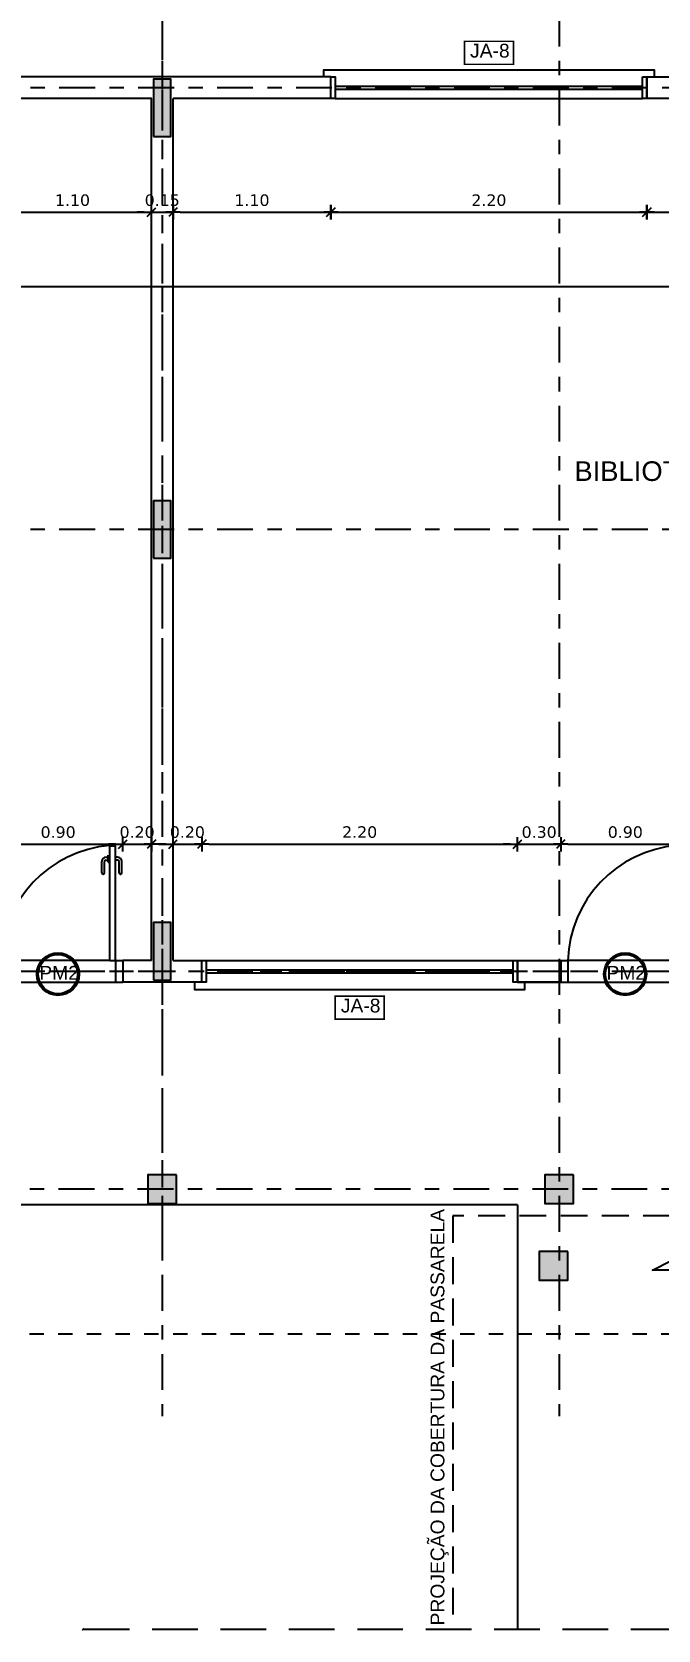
# Model space of a CAD drawing. Extents: x 183 to 373, y 23 to 105.
# Drawn here: x 232.07 to 236.43, y 86.1 to 97.22 of the extents above; entities that cross this region are included whole.
import ezdxf

# ---------------------------------------------------------------- set-up
doc = ezdxf.new("R2010")
doc.units = 0
doc.header["$LTSCALE"] = 0.005
doc.header["$PDMODE"] = 66
for name, pattern in [('C5', [60, 50, -5, 0, -5]), ('DASHDOT', [25.4, 12.7, -6.35, 0, -6.35]), ('HIDDEN', [9.525, 6.35, -3.175]), ('TRACEJADO_G', [0.375, 0.25, -0.125])]:
    doc.linetypes.add(name, pattern=pattern)
doc.layers.get('0').update_dxf_attribs({"linetype": 'CONTINUOUS'})
doc.layers.get('DEFPOINTS').update_dxf_attribs({"linetype": 'CONTINUOUS'})
for name, color, linetype in [('A-COTAS', 1, 'CONTINUOUS'), ('A-PAREDE', 5, 'CONTINUOUS'), ('A-PILAR', 6, 'CONTINUOUS'), ('A-PILAR_EIXO', 5, 'DASHDOT'), ('A-PISOS-CTEL', 2, 'TRACEJADO_G'), ('A-PISOS-NIVEL', 1, 'CONTINUOUS'), ('A-PORTA', 2, 'CONTINUOUS'), ('A-PROJCOBERTURA', 7, 'HIDDEN'), ('A-SOLEIRA', 1, 'CONTINUOUS'), ('AR-ESQ', 2, 'CONTINUOUS'), ('AR-PRJ-COB', 2, 'HIDDEN'), ('ARQ-CTA-1_050', 1, 'CONTINUOUS'), ('ARQ-EXO-1_100', 251, 'C5'), ('ARQ-HTC', 9, 'CONTINUOUS'), ('ARQ-SMB-1_100', 1, 'CONTINUOUS'), ('ARQ-TXT-1_050', 2, 'CONTINUOUS'), ('ARQ-TXT-1_075', 2, 'CONTINUOUS')]:
    doc.layers.add(name, color=color, linetype=linetype)
doc.styles.add('ESC-50-A20', font='arial.ttf', dxfattribs={"height": 0.1})
doc.styles.add('FNDE Texto Cota 0050', font='verdana.ttf', dxfattribs={"height": 0.08})
doc.dimstyles.new('FNDE 1-0050', dxfattribs={"dimscale": 5, "dimtxt": 0.08, "dimasz": 0.01, "dimexe": 0.15, "dimexo": 0.15, "dimgap": 0.01, "dimtad": 1, "dimzin": 1, "dimdsep": 46, "dimtxsty": 'FNDE Texto Cota 0050', "dimblk": 'tic', "dimcen": 0.015, "dimdle": 0.15, "dimse1": 1, "dimse2": 1, "dimclrd": 251, "dimclre": 251, "dimclrt": 256, "dimaunit": 1, "dimadec": 3, "dimazin": 0, "dimtfac": 1, "dimtix": 1, "dimtmove": 2, "dimatfit": 3, "dimfxl": 0.15, "dimtvp": 1, "dimtolj": 1, "dimtzin": 0, "dimarcsym": 0})

# ---------------------------------------------------------------- blocks, each defined once
blk = doc.blocks.new('tic')
at = {"color": 251}
for p, q in [((-1, 0), (1, 0)), ((0, -1), (0, 1))]:
    blk.add_line(p, q, dxfattribs=at)
blk.add_line((-0.6, -0.6), (0.6, 0.6))
blk = doc.blocks.new('*D18')
at = {"layer": 'ARQ-CTA-1_050', "color": 251, "lineweight": -2, "transparency": 16777216}
for p, q in [((232.853, 95.965), (232.803, 95.965)), ((232.903, 95.965), (233.053, 95.965)), ((233.103, 95.965), (233.153, 95.965))]:
    blk.add_line(p, q, dxfattribs=at)
at = {"layer": 'DEFPOINTS', "color": 0, "transparency": 16777216}
for p in [(232.903, 96.756), (233.053, 96.756), (233.053, 95.965)]:
    blk.add_point(p, dxfattribs=at)
at = {"layer": 'ARQ-CTA-1_050', "color": 251, "lineweight": -2, "transparency": 16777216, "xscale": 0.05, "yscale": 0.05, "zscale": 0.05}
blk.add_blockref('tic', (232.903, 95.965), dxfattribs=at)
at = {"layer": 'ARQ-CTA-1_050', "color": 251, "lineweight": -2, "transparency": 16777216, "xscale": 0.05, "yscale": 0.05, "zscale": 0.05, "rotation": 180}
blk.add_blockref('tic', (233.053, 95.965), dxfattribs=at)
at = {"layer": 'ARQ-CTA-1_050', "transparency": 16777216, "insert": (232.978, 96.048), "char_height": 0.08, "attachment_point": 5, "style": 'FNDE Texto Cota 0050'}
blk.add_mtext('\\A1;0.15', dxfattribs=at)
blk = doc.blocks.new('*D27')
at = {"layer": 'ARQ-CTA-1_050', "color": 251, "lineweight": -2, "transparency": 16777216}
for p, q in [((233.003, 91.566), (232.953, 91.566)), ((233.053, 91.566), (233.253, 91.566)), ((233.303, 91.566), (233.353, 91.566))]:
    blk.add_line(p, q, dxfattribs=at)
at = {"layer": 'DEFPOINTS', "color": 0, "transparency": 16777216}
for p in [(233.253, 91.566), (233.053, 90.756), (233.253, 90.756)]:
    blk.add_point(p, dxfattribs=at)
at = {"layer": 'ARQ-CTA-1_050', "color": 251, "lineweight": -2, "transparency": 16777216, "xscale": 0.05, "yscale": 0.05, "zscale": 0.05}
blk.add_blockref('tic', (233.053, 91.566), dxfattribs=at)
at = {"layer": 'ARQ-CTA-1_050', "color": 251, "lineweight": -2, "transparency": 16777216, "xscale": 0.05, "yscale": 0.05, "zscale": 0.05, "rotation": 180}
blk.add_blockref('tic', (233.253, 91.566), dxfattribs=at)
at = {"layer": 'ARQ-CTA-1_050', "transparency": 16777216, "insert": (233.153, 91.65), "char_height": 0.08, "attachment_point": 5, "style": 'FNDE Texto Cota 0050'}
blk.add_mtext('\\A1;0.20', dxfattribs=at)
blk = doc.blocks.new('*D28')
at = {"layer": 'ARQ-CTA-1_050', "color": 251, "lineweight": -2, "transparency": 16777216}
blk.add_line((233.303, 91.566), (235.403, 91.566), dxfattribs=at)
at = {"layer": 'DEFPOINTS', "color": 0, "transparency": 16777216}
for p in [(235.453, 91.566), (233.253, 90.756), (235.453, 90.756)]:
    blk.add_point(p, dxfattribs=at)
at = {"layer": 'ARQ-CTA-1_050', "color": 251, "lineweight": -2, "transparency": 16777216, "xscale": 0.05, "yscale": 0.05, "zscale": 0.05, "rotation": 180}
blk.add_blockref('tic', (233.253, 91.566), dxfattribs=at)
at = {"layer": 'ARQ-CTA-1_050', "color": 251, "lineweight": -2, "transparency": 16777216, "xscale": 0.05, "yscale": 0.05, "zscale": 0.05}
blk.add_blockref('tic', (235.453, 91.566), dxfattribs=at)
at = {"layer": 'ARQ-CTA-1_050', "transparency": 16777216, "insert": (234.353, 91.65), "char_height": 0.08, "attachment_point": 5, "style": 'FNDE Texto Cota 0050'}
blk.add_mtext('\\A1;2.20', dxfattribs=at)
blk = doc.blocks.new('*D35')
at = {"layer": 'ARQ-CTA-1_050', "color": 251, "lineweight": -2, "transparency": 16777216}
blk.add_line((216.653, 95.448), (257.453, 95.448), dxfattribs=at)
at = {"layer": 'DEFPOINTS', "color": 0, "transparency": 16777216}
for p in [(216.603, 96.906), (257.503, 96.906), (257.503, 95.448)]:
    blk.add_point(p, dxfattribs=at)
at = {"layer": 'ARQ-CTA-1_050', "color": 251, "lineweight": -2, "transparency": 16777216, "xscale": 0.05, "yscale": 0.05, "zscale": 0.05, "rotation": 180}
blk.add_blockref('tic', (216.603, 95.448), dxfattribs=at)
at = {"layer": 'ARQ-CTA-1_050', "color": 251, "lineweight": -2, "transparency": 16777216, "xscale": 0.05, "yscale": 0.05, "zscale": 0.05}
blk.add_blockref('tic', (257.503, 95.448), dxfattribs=at)
at = {"layer": 'ARQ-CTA-1_050', "transparency": 16777216, "insert": (237.053, 95.531), "char_height": 0.08, "attachment_point": 5, "style": 'FNDE Texto Cota 0050'}
blk.add_mtext('\\A1;40.90', dxfattribs=at)
blk = doc.blocks.new('*D40')
at = {"layer": 'ARQ-CTA-1_050', "color": 251, "lineweight": -2, "transparency": 16777216}
blk.add_line((231.853, 95.965), (232.853, 95.965), dxfattribs=at)
at = {"layer": 'DEFPOINTS', "color": 0, "transparency": 16777216}
for p in [(231.803, 96.756), (232.903, 96.756), (232.903, 95.965)]:
    blk.add_point(p, dxfattribs=at)
at = {"layer": 'ARQ-CTA-1_050', "color": 251, "lineweight": -2, "transparency": 16777216, "xscale": 0.05, "yscale": 0.05, "zscale": 0.05, "rotation": 180}
blk.add_blockref('tic', (231.803, 95.965), dxfattribs=at)
at = {"layer": 'ARQ-CTA-1_050', "color": 251, "lineweight": -2, "transparency": 16777216, "xscale": 0.05, "yscale": 0.05, "zscale": 0.05}
blk.add_blockref('tic', (232.903, 95.965), dxfattribs=at)
at = {"layer": 'ARQ-CTA-1_050', "transparency": 16777216, "insert": (232.353, 96.048), "char_height": 0.08, "attachment_point": 5, "style": 'FNDE Texto Cota 0050'}
blk.add_mtext('\\A1;1.10', dxfattribs=at)
blk = doc.blocks.new('*D41')
at = {"layer": 'ARQ-CTA-1_050', "color": 251, "lineweight": -2, "transparency": 16777216}
blk.add_line((233.103, 95.965), (234.103, 95.965), dxfattribs=at)
at = {"layer": 'DEFPOINTS', "color": 0, "transparency": 16777216}
for p in [(233.053, 96.501), (234.153, 96.501), (234.153, 95.965)]:
    blk.add_point(p, dxfattribs=at)
at = {"layer": 'ARQ-CTA-1_050', "color": 251, "lineweight": -2, "transparency": 16777216, "xscale": 0.05, "yscale": 0.05, "zscale": 0.05, "rotation": 180}
blk.add_blockref('tic', (233.053, 95.965), dxfattribs=at)
at = {"layer": 'ARQ-CTA-1_050', "color": 251, "lineweight": -2, "transparency": 16777216, "xscale": 0.05, "yscale": 0.05, "zscale": 0.05}
blk.add_blockref('tic', (234.153, 95.965), dxfattribs=at)
at = {"layer": 'ARQ-CTA-1_050', "transparency": 16777216, "insert": (233.603, 96.048), "char_height": 0.08, "attachment_point": 5, "style": 'FNDE Texto Cota 0050'}
blk.add_mtext('\\A1;1.10', dxfattribs=at)
blk = doc.blocks.new('*D42')
at = {"layer": 'ARQ-CTA-1_050', "color": 251, "lineweight": -2, "transparency": 16777216}
blk.add_line((234.203, 95.965), (236.303, 95.965), dxfattribs=at)
at = {"layer": 'DEFPOINTS', "color": 0, "transparency": 16777216}
for p in [(234.153, 96.756), (236.353, 96.756), (236.353, 95.965)]:
    blk.add_point(p, dxfattribs=at)
at = {"layer": 'ARQ-CTA-1_050', "color": 251, "lineweight": -2, "transparency": 16777216, "xscale": 0.05, "yscale": 0.05, "zscale": 0.05, "rotation": 180}
blk.add_blockref('tic', (234.153, 95.965), dxfattribs=at)
at = {"layer": 'ARQ-CTA-1_050', "color": 251, "lineweight": -2, "transparency": 16777216, "xscale": 0.05, "yscale": 0.05, "zscale": 0.05}
blk.add_blockref('tic', (236.353, 95.965), dxfattribs=at)
at = {"layer": 'ARQ-CTA-1_050', "transparency": 16777216, "insert": (235.253, 96.048), "char_height": 0.08, "attachment_point": 5, "style": 'FNDE Texto Cota 0050'}
blk.add_mtext('\\A1;2.20', dxfattribs=at)
blk = doc.blocks.new('*D43')
at = {"layer": 'ARQ-CTA-1_050', "color": 251, "lineweight": -2, "transparency": 16777216}
blk.add_line((236.403, 95.965), (237.703, 95.965), dxfattribs=at)
at = {"layer": 'DEFPOINTS', "color": 0, "transparency": 16777216}
for p in [(236.353, 96.756), (237.753, 96.756), (237.753, 95.965)]:
    blk.add_point(p, dxfattribs=at)
at = {"layer": 'ARQ-CTA-1_050', "color": 251, "lineweight": -2, "transparency": 16777216, "xscale": 0.05, "yscale": 0.05, "zscale": 0.05, "rotation": 180}
blk.add_blockref('tic', (236.353, 95.965), dxfattribs=at)
at = {"layer": 'ARQ-CTA-1_050', "color": 251, "lineweight": -2, "transparency": 16777216, "xscale": 0.05, "yscale": 0.05, "zscale": 0.05}
blk.add_blockref('tic', (237.753, 95.965), dxfattribs=at)
at = {"layer": 'ARQ-CTA-1_050', "transparency": 16777216, "insert": (237.053, 96.048), "char_height": 0.08, "attachment_point": 5, "style": 'FNDE Texto Cota 0050'}
blk.add_mtext('\\A1;1.40', dxfattribs=at)
blk = doc.blocks.new('*D82')
at = {"layer": 'ARQ-CTA-1_050', "color": 251, "lineweight": -2, "transparency": 16777216}
blk.add_line((231.853, 91.566), (232.653, 91.566), dxfattribs=at)
at = {"layer": 'DEFPOINTS', "color": 0, "transparency": 16777216}
for p in [(232.703, 91.566), (231.803, 90.756), (232.703, 90.756)]:
    blk.add_point(p, dxfattribs=at)
at = {"layer": 'ARQ-CTA-1_050', "color": 251, "lineweight": -2, "transparency": 16777216, "xscale": 0.05, "yscale": 0.05, "zscale": 0.05, "rotation": 180}
blk.add_blockref('tic', (231.803, 91.566), dxfattribs=at)
at = {"layer": 'ARQ-CTA-1_050', "color": 251, "lineweight": -2, "transparency": 16777216, "xscale": 0.05, "yscale": 0.05, "zscale": 0.05}
blk.add_blockref('tic', (232.703, 91.566), dxfattribs=at)
at = {"layer": 'ARQ-CTA-1_050', "transparency": 16777216, "insert": (232.253, 91.65), "char_height": 0.08, "attachment_point": 5, "style": 'FNDE Texto Cota 0050'}
blk.add_mtext('\\A1;0.90', dxfattribs=at)
blk = doc.blocks.new('*D83')
at = {"layer": 'ARQ-CTA-1_050', "color": 251, "lineweight": -2, "transparency": 16777216}
for p, q in [((232.653, 91.566), (232.603, 91.566)), ((232.703, 91.566), (232.903, 91.566)), ((232.953, 91.566), (233.003, 91.566))]:
    blk.add_line(p, q, dxfattribs=at)
at = {"layer": 'DEFPOINTS', "color": 0, "transparency": 16777216}
for p in [(232.903, 91.566), (232.703, 90.756), (232.903, 90.756)]:
    blk.add_point(p, dxfattribs=at)
at = {"layer": 'ARQ-CTA-1_050', "color": 251, "lineweight": -2, "transparency": 16777216, "xscale": 0.05, "yscale": 0.05, "zscale": 0.05}
blk.add_blockref('tic', (232.703, 91.566), dxfattribs=at)
at = {"layer": 'ARQ-CTA-1_050', "color": 251, "lineweight": -2, "transparency": 16777216, "xscale": 0.05, "yscale": 0.05, "zscale": 0.05, "rotation": 180}
blk.add_blockref('tic', (232.903, 91.566), dxfattribs=at)
at = {"layer": 'ARQ-CTA-1_050', "transparency": 16777216, "insert": (232.803, 91.65), "char_height": 0.08, "attachment_point": 5, "style": 'FNDE Texto Cota 0050'}
blk.add_mtext('\\A1;0.20', dxfattribs=at)
blk = doc.blocks.new('*D84')
at = {"layer": 'ARQ-CTA-1_050', "color": 251, "lineweight": -2, "transparency": 16777216}
for p, q in [((235.403, 91.566), (235.353, 91.566)), ((235.453, 91.566), (235.753, 91.566)), ((235.803, 91.566), (235.853, 91.566))]:
    blk.add_line(p, q, dxfattribs=at)
at = {"layer": 'DEFPOINTS', "color": 0, "transparency": 16777216}
for p in [(235.753, 91.566), (235.453, 90.756), (235.753, 90.756)]:
    blk.add_point(p, dxfattribs=at)
at = {"layer": 'ARQ-CTA-1_050', "color": 251, "lineweight": -2, "transparency": 16777216, "xscale": 0.05, "yscale": 0.05, "zscale": 0.05}
blk.add_blockref('tic', (235.453, 91.566), dxfattribs=at)
at = {"layer": 'ARQ-CTA-1_050', "color": 251, "lineweight": -2, "transparency": 16777216, "xscale": 0.05, "yscale": 0.05, "zscale": 0.05, "rotation": 180}
blk.add_blockref('tic', (235.753, 91.566), dxfattribs=at)
at = {"layer": 'ARQ-CTA-1_050', "transparency": 16777216, "insert": (235.603, 91.65), "char_height": 0.08, "attachment_point": 5, "style": 'FNDE Texto Cota 0050'}
blk.add_mtext('\\A1;0.30', dxfattribs=at)
blk = doc.blocks.new('*D85')
at = {"layer": 'ARQ-CTA-1_050', "color": 251, "lineweight": -2, "transparency": 16777216}
blk.add_line((235.803, 91.566), (236.603, 91.566), dxfattribs=at)
at = {"layer": 'DEFPOINTS', "color": 0, "transparency": 16777216}
for p in [(236.653, 91.566), (235.753, 90.756), (236.653, 90.756)]:
    blk.add_point(p, dxfattribs=at)
at = {"layer": 'ARQ-CTA-1_050', "color": 251, "lineweight": -2, "transparency": 16777216, "xscale": 0.05, "yscale": 0.05, "zscale": 0.05, "rotation": 180}
blk.add_blockref('tic', (235.753, 91.566), dxfattribs=at)
at = {"layer": 'ARQ-CTA-1_050', "color": 251, "lineweight": -2, "transparency": 16777216, "xscale": 0.05, "yscale": 0.05, "zscale": 0.05}
blk.add_blockref('tic', (236.653, 91.566), dxfattribs=at)
at = {"layer": 'ARQ-CTA-1_050', "transparency": 16777216, "insert": (236.203, 91.65), "char_height": 0.08, "attachment_point": 5, "style": 'FNDE Texto Cota 0050'}
blk.add_mtext('\\A1;0.90', dxfattribs=at)
blk = doc.blocks.new('*D134')
at = {"layer": 'ARQ-CTA-1_050', "color": 251, "lineweight": -2, "transparency": 16777216}
blk.add_line((208.503, 98.673), (240.978, 98.673), dxfattribs=at)
at = {"layer": 'DEFPOINTS', "color": 0, "transparency": 16777216}
for p in [(241.028, 98.673), (208.453, 96.906), (241.028, 96.906)]:
    blk.add_point(p, dxfattribs=at)
at = {"layer": 'ARQ-CTA-1_050', "color": 251, "lineweight": -2, "transparency": 16777216, "xscale": 0.05, "yscale": 0.05, "zscale": 0.05, "rotation": 180}
blk.add_blockref('tic', (208.453, 98.673), dxfattribs=at)
at = {"layer": 'ARQ-CTA-1_050', "color": 251, "lineweight": -2, "transparency": 16777216, "xscale": 0.05, "yscale": 0.05, "zscale": 0.05}
blk.add_blockref('tic', (241.028, 98.673), dxfattribs=at)
at = {"layer": 'ARQ-CTA-1_050', "transparency": 16777216, "insert": (224.741, 98.757), "char_height": 0.08, "attachment_point": 5, "style": 'FNDE Texto Cota 0050'}
blk.add_mtext('\\A1;32.58', dxfattribs=at)

msp = doc.modelspace()

# ---------------------------------------------------------------- hatches: boundary and pattern name
at = {"layer": 'A-COTAS'}
h = msp.add_hatch(color=253, dxfattribs=at)
h.dxf.hatch_style = 1
h.paths.add_polyline_path([(233.078, 89.266), (232.878, 89.266), (232.878, 89.066), (233.078, 89.066)])
h = msp.add_hatch(color=253, dxfattribs=at)
h.dxf.hatch_style = 1
h.paths.add_polyline_path([(235.843, 89.266), (235.643, 89.266), (235.643, 89.066), (235.843, 89.066)])
h = msp.add_hatch(color=253, dxfattribs=at)
h.dxf.hatch_style = 1
h.paths.add_polyline_path([(235.803, 88.731), (235.603, 88.731), (235.603, 88.531), (235.803, 88.531)])
at = {"layer": 'ARQ-HTC'}
h = msp.add_hatch(color=253, dxfattribs=at)
h.dxf.hatch_style = 1
h.paths.add_polyline_path([(232.918, 96.491), (233.038, 96.491), (233.038, 96.891), (232.918, 96.891)])
h = msp.add_hatch(color=253, dxfattribs=at)
h.dxf.hatch_style = 1
h.paths.add_polyline_path([(232.918, 93.556), (233.038, 93.556), (233.038, 93.956), (232.918, 93.956)])
h = msp.add_hatch(color=253, dxfattribs=at)
h.dxf.hatch_style = 1
h.paths.add_polyline_path([(232.918, 90.621), (233.038, 90.621), (233.038, 91.021), (232.918, 91.021)])
at = {"layer": 'ARQ-SMB-1_100'}
h = msp.add_hatch(color=252, dxfattribs=at)
edge = h.paths.add_edge_path()
edge.add_arc((232.252, 90.662), 0.148, 0, 360)
edge = h.paths.add_edge_path(flags=17)
edge.add_arc((232.252, 90.662), 0.137, 0, 360)
h = msp.add_hatch(color=252, dxfattribs=at)
edge = h.paths.add_edge_path()
edge.add_arc((236.202, 90.662), 0.148, 0, 360)
edge = h.paths.add_edge_path(flags=17)
edge.add_arc((236.202, 90.662), 0.137, 0, 360)

# ---------------------------------------------------------------- linework, layer by layer
at = {"layer": 'A-COTAS', "color": 5, "linetype": 'HIDDEN', "ltscale": 10}
msp.add_line((232.432, 86.102), (241.675, 86.102), dxfattribs=at)
at = {"layer": 'A-PAREDE'}
for p, q in [((234.153, 96.756), (234.153, 96.906)), ((232.903, 90.756), (232.903, 96.756)), ((233.053, 90.756), (233.053, 96.756)), ((234.153, 96.756), (233.053, 96.756)), ((232.703, 90.756), (232.703, 90.606)), ((232.903, 90.756), (232.703, 90.756)), ((233.053, 90.756), (233.253, 90.756)), ((233.253, 90.606), (233.253, 90.756)), ((235.453, 90.606), (235.453, 90.756)), ((235.453, 90.756), (235.753, 90.756)), ((235.753, 90.756), (235.753, 90.606)), ((233.259, 90.606), (232.697, 90.606)), ((235.453, 90.606), (235.753, 90.606)), ((235.753, 90.606), (235.453, 90.606))]:
    msp.add_line(p, q, dxfattribs=at)
for points in [[(234.153, 96.906), (231.803, 96.906)], [(232.903, 90.756), (232.903, 90.756), (232.903, 96.756), (231.803, 96.756)]]:
    msp.add_lwpolyline(points, dxfattribs=at)
msp.add_lwpolyline([(237.753, 96.906), (237.753, 96.756), (236.353, 96.756), (236.353, 96.906)], close=True, dxfattribs=at)
at = {"layer": 'A-PILAR', "color": 6}
for points in [[(232.918, 96.491), (233.038, 96.491), (233.038, 96.891), (232.918, 96.891)], [(232.918, 93.556), (233.038, 93.556), (233.038, 93.956), (232.918, 93.956)], [(232.918, 90.621), (233.038, 90.621), (233.038, 91.021), (232.918, 91.021)], [(233.078, 89.266), (232.878, 89.266), (232.878, 89.066), (233.078, 89.066)], [(235.843, 89.266), (235.643, 89.266), (235.643, 89.066), (235.843, 89.066)], [(235.803, 88.731), (235.603, 88.731), (235.603, 88.531), (235.803, 88.531)]]:
    msp.add_lwpolyline(points, close=True, dxfattribs=at)
at = {"layer": 'A-PILAR_EIXO', "color": 8, "linetype": 'DASHDOT', "ltscale": 3}
for p, q in [((232.978, 97.215), (232.978, 88.77)), ((265.933, 90.681), (208.218, 90.681))]:
    msp.add_line(p, q, dxfattribs=at)
at = {"layer": 'A-PISOS-CTEL', "color": 1, "linetype": 'TRACEJADO_G', "ltscale": 150}
msp.add_lwpolyline([(239.103, 86.102), (239.103, 88.979), (235.003, 88.979), (235.003, 86.102)], dxfattribs=at)
at = {"layer": 'A-PISOS-NIVEL', "color": 2}
for q in [(216.603, 89.056), (235.453, 86.102)]:
    msp.add_line((235.453, 89.056), q, dxfattribs=at)
at = {"layer": 'A-PORTA', "color": 1}
for p, q in [((232.557, 91.366), (232.557, 91.446)), ((232.577, 91.366), (232.577, 91.446)), ((232.587, 91.476), (232.602, 91.476)), ((232.587, 91.456), (232.602, 91.456)), ((232.602, 91.441), (232.602, 91.491)), ((232.602, 91.441), (232.607, 91.441)), ((232.652, 91.441), (232.647, 91.441)), ((232.652, 91.441), (232.652, 91.491)), ((232.667, 91.476), (232.652, 91.476)), ((232.667, 91.456), (232.652, 91.456)), ((232.677, 91.366), (232.677, 91.446)), ((232.697, 91.366), (232.697, 91.446))]:
    msp.add_line(p, q, dxfattribs=at)
for centre, radius, start, end in [((232.682, 90.73), 0.83, 94.7788, 178.1499), ((236.632, 90.73), 0.83, 94.7788, 178.1499), ((232.587, 91.446), 0.03, 90, 180), ((232.587, 91.446), 0.01, 90, 180), ((232.667, 91.446), 0.03, 0, 90), ((232.667, 91.446), 0.01, 0, 90), ((232.567, 91.366), 0.01, 180, 0), ((232.687, 91.366), 0.01, 180, 0)]:
    msp.add_arc(centre, radius, start, end, dxfattribs=at)
at = {"layer": 'A-PROJCOBERTURA', "ltscale": 7.5}
msp.add_arc((232.432, 86.092), 0.01, 90, 150, dxfattribs=at)
at = {"layer": 'A-SOLEIRA'}
for p, q in [((232.613, 90.756), (231.853, 90.756)), ((236.563, 90.756), (235.803, 90.756)), ((231.853, 90.606), (232.653, 90.606)), ((235.803, 90.606), (236.603, 90.606))]:
    msp.add_line(p, q, dxfattribs=at)
at = {"layer": 'AR-ESQ'}
for p, q in [((234.183, 96.841), (236.323, 96.841)), ((234.183, 96.821), (236.323, 96.821)), ((232.613, 90.756), (232.613, 91.556)), ((232.613, 91.556), (232.653, 91.556)), ((232.653, 90.756), (232.653, 91.556)), ((232.613, 90.756), (232.653, 90.756)), ((232.653, 90.756), (232.653, 90.606)), ((232.653, 90.756), (232.703, 90.756)), ((233.283, 90.691), (235.423, 90.691)), ((233.283, 90.671), (235.423, 90.671)), ((235.753, 90.756), (235.803, 90.756)), ((235.803, 90.756), (235.803, 90.606)), ((232.653, 90.606), (232.703, 90.606)), ((235.753, 90.606), (235.803, 90.606))]:
    msp.add_line(p, q, dxfattribs=at)
at = {"layer": 'AR-ESQ', "color": 1}
for p, q in [((234.183, 96.756), (236.323, 96.756)), ((233.283, 90.756), (235.423, 90.756))]:
    msp.add_line(p, q, dxfattribs=at)
for points in [[(234.103, 96.906), (234.103, 96.956), (236.403, 96.956), (236.403, 96.906)], [(233.203, 90.606), (233.203, 90.556), (235.503, 90.556), (235.503, 90.606)]]:
    msp.add_lwpolyline(points, dxfattribs=at)
at = {"layer": 'AR-ESQ'}
for points in [[(234.153, 96.906), (234.183, 96.906), (234.183, 96.756), (234.153, 96.756)], [(236.323, 96.906), (236.353, 96.906), (236.353, 96.756), (236.323, 96.756)], [(233.253, 90.756), (233.283, 90.756), (233.283, 90.606), (233.253, 90.606)], [(235.423, 90.756), (235.453, 90.756), (235.453, 90.606), (235.423, 90.606)]]:
    msp.add_lwpolyline(points, close=True, dxfattribs=at)
at = {"layer": 'AR-PRJ-COB', "ltscale": 0.5}
msp.add_lwpolyline([(207.553, 97.806), (266.553, 97.806), (266.553, 88.156), (207.553, 88.156)], close=True, dxfattribs=at)
at = {"layer": 'ARQ-EXO-1_100'}
for p, q in [((232.978, 99.018), (232.978, 87.585)), ((235.743, 99.018), (235.743, 87.585)), ((267.16, 96.831, 2.417), (205.996, 96.831, -17.442)), ((267.16, 93.756, 19.859), (205.996, 93.756)), ((267.16, 90.681, 2.417), (205.996, 90.681, -17.442)), ((267.156, 89.166, 19.884), (205.992, 89.166))]:
    msp.add_line(p, q, dxfattribs=at)
at = {"layer": 'ARQ-SMB-1_100', "color": 252, "ltscale": 10, "const_width": 0.0107}
for points in [[(235.083, 96.994), (235.424, 96.994), (235.424, 97.154), (235.083, 97.154)], [(234.183, 90.348), (234.524, 90.348), (234.524, 90.508), (234.183, 90.508)]]:
    msp.add_lwpolyline(points, close=True, dxfattribs=at)
at = {"layer": 'ARQ-SMB-1_100'}
msp.add_lwpolyline([(236.751, 88.602), (236.392, 88.602), (237.111, 88.968), (237.829, 88.602), (237.47, 88.602), (237.47, 88.419), (236.751, 88.419), (236.751, 88.602)], dxfattribs=at)
at = {"layer": 'ARQ-SMB-1_100', "color": 252}
for centre, radius in [((232.252, 90.662), 0.148), ((232.252, 90.662), 0.137), ((236.202, 90.662), 0.148), ((236.202, 90.662), 0.137)]:
    msp.add_circle(centre, radius, dxfattribs=at)

# ---------------------------------------------------------------- texts
at = {"layer": 'ARQ-TXT-1_050', "insert": (234.967, 94.231), "char_height": 0.13653, "attachment_point": 1, "style": 'ESC-50-A20'}
msp.add_mtext_dynamic_manual_height_columns('\\pi0.88132;BIBLIOTECA/ INFORMÁTICA\\P\\pi1.7297;30 Alunos       \\P\\pi1.6198;A= 46.95 m²', width=3.58004, gutter_width=1, heights=[0], dxfattribs=at)
at = {"layer": 'ARQ-TXT-1_075', "style": 'ESC-50-A20'}
msp.add_text('PROJEÇÃO DA COBERTURA DA PASSARELA', height=0.096, rotation=90, dxfattribs=at).set_placement((234.943, 86.129, -1.89))
for tag, p in [('JA-8', (235.122, 97.041)), ('PM2', (232.122, 90.623)), ('PM2', (236.072, 90.623)), ('JA-8', (234.222, 90.395))]:
    msp.add_attdef(tag, p, '', height=0.096, dxfattribs=at)

# ---------------------------------------------------------------- dimensions: what is measured, and where the dimension line sits
at = {"layer": 'ARQ-CTA-1_050'}
for base, p1, p2, picture, middle in [((241.028274287, 98.673204233), (208.453274287, 96.906446929), (241.028274287, 96.906446929), '*D134', (224.740774287, 98.756857692)), ((257.503, 95.448), (216.603, 96.906), (257.503, 96.906), '*D35', (237.053, 95.531)), ((232.903, 95.965), (231.803, 96.756), (232.903, 96.756), '*D40', (232.353, 96.048)), ((233.053, 95.965), (232.903, 96.756), (233.053, 96.756), '*D18', (232.978, 96.048)), ((236.353, 95.965), (234.153, 96.756), (236.353, 96.756), '*D42', (235.253, 96.048)), ((237.753, 95.965), (236.353, 96.756), (237.753, 96.756), '*D43', (237.053, 96.048)), ((234.153, 95.965), (233.053, 96.501), (234.153, 96.501), '*D41', (233.603, 96.048)), ((232.703, 91.566), (231.803, 90.756), (232.703, 90.756), '*D82', (232.253, 91.65)), ((232.903, 91.566), (232.703, 90.756), (232.903, 90.756), '*D83', (232.803, 91.65)), ((233.253, 91.566), (233.053, 90.756), (233.253, 90.756), '*D27', (233.153, 91.65)), ((235.453, 91.566), (233.253, 90.756), (235.453, 90.756), '*D28', (234.353, 91.65)), ((235.753, 91.566), (235.453, 90.756), (235.753, 90.756), '*D84', (235.603, 91.65)), ((236.653, 91.566), (235.753, 90.756), (236.653, 90.756), '*D85', (236.203, 91.65))]:
    dim = msp.add_linear_dim(base=base, p1=p1, p2=p2, dimstyle='FNDE 1-0050', override={"dimtad": 0}, dxfattribs=at)
    dim.commit()
    dim.dimension.update_dxf_attribs({"geometry": picture, "text_midpoint": middle})

doc.saveas('drawing.dxf')
